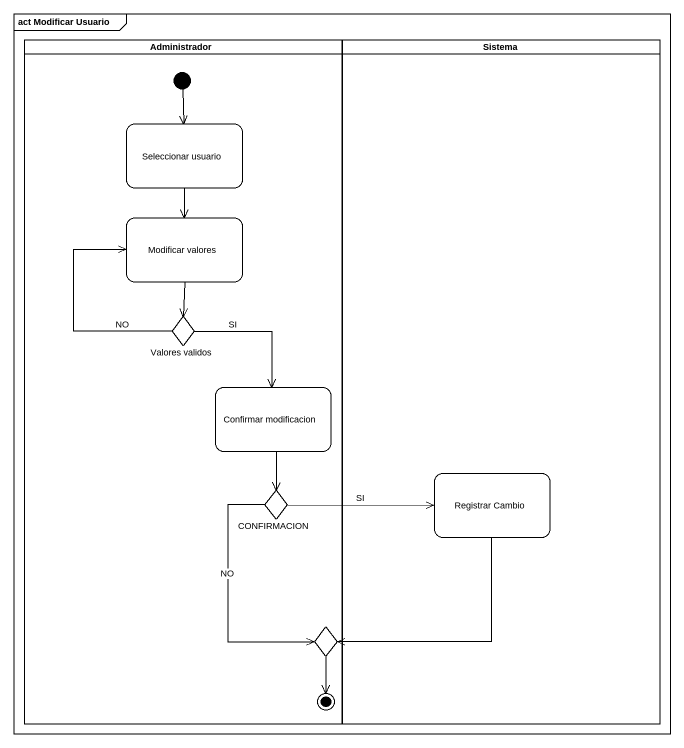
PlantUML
@startuml
mainframe act Modificar Usuario
hide empty description
state Administrador <<partition>> {
  state "Seleccionar usuario" as Seleccionar_usuario
  state "Modificar valores" as Modificar_valores
  state "Valores validos" as Valores_validos <<choice>>
  state "Confirmar modificacion" as Confirmar_modificacion
  state CONFIRMACION <<choice>>
  state choice1 <<choice>>
  [*] --> Seleccionar_usuario
  choice1 --> [*]
}
state Sistema <<partition>> {
  state "Registrar Cambio" as Registrar_Cambio
}
Seleccionar_usuario --> Modificar_valores
Modificar_valores --> Valores_validos
Valores_validos -up-> Modificar_valores : NO
Valores_validos --> Confirmar_modificacion : SI
Confirmar_modificacion --> CONFIRMACION
CONFIRMACION -right-> Registrar_Cambio : SI
CONFIRMACION --> choice1 : NO
Registrar_Cambio --> choice1
@enduml
